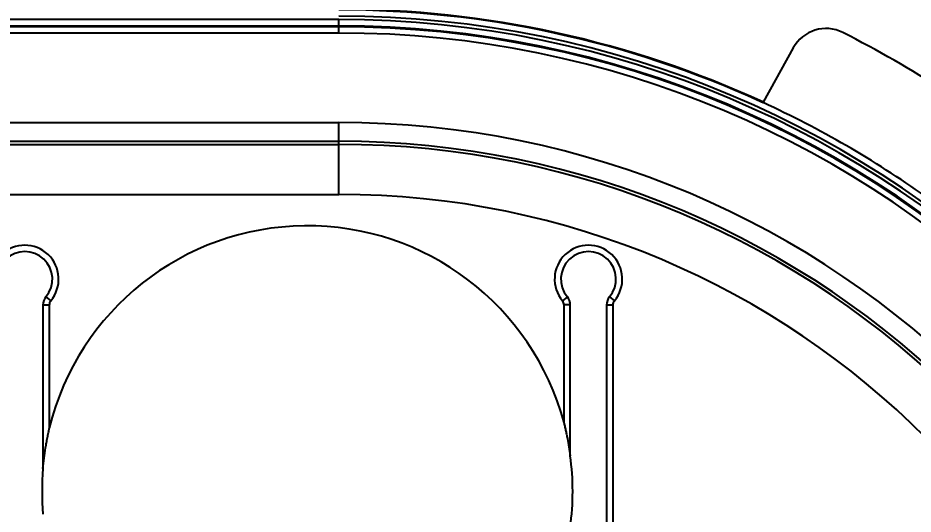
# Model space of a CAD drawing. Header units: millimetres. Extents: x -840 to 1682, y -9216 to -2117.
# Drawn here: x 537.5 to 609.3, y -5941.8 to -5902 of the extents above; entities that cross this region are included whole.
import ezdxf

# ---------------------------------------------------------------- set-up
doc = ezdxf.new("R2010")
doc.units = ezdxf.units.MM
doc.header["$LTSCALE"] = 16.335
doc.header["$PDMODE"] = 3
doc.header["$PDSIZE"] = 8
doc.linetypes.add('HIDDEN', pattern=[0.2, 0.1, -0.1])
doc.layers.get('0').update_dxf_attribs({"linetype": 'CONTINUOUS'})
doc.layers.get('Defpoints').update_dxf_attribs({"linetype": 'CONTINUOUS'})
doc.layers.add('DEFAULT_2', color=8, linetype='HIDDEN')
doc.layers.add('dim', color=82, linetype='CONTINUOUS', lineweight=9)
doc.styles.get("Standard").update_dxf_attribs({"font": 'txt', "width": 0.85})
doc.dimstyles.new('mold', dxfattribs={"dimtxt": 10, "dimasz": 5, "dimexe": 0, "dimexo": 0, "dimgap": 0, "dimtad": 1, "dimzin": 1, "dimdsep": 46, "dimtxsty": 'Standard', "dimcen": 0, "dimclrd": 4, "dimclre": 4, "dimclrt": 6, "dimazin": 0, "dimtfac": 1, "dimtofl": 0, "dimtmove": 0, "dimatfit": 3, "dimfxl": 0, "dimarcsym": 0})

# ---------------------------------------------------------------- blocks, each defined once
blk = doc.blocks.new('*D657')
at = {"color": 4, "lineweight": -2}
for p, q in [((297.865, -5904.5), (297.865, -5814.94)), ((682.865, -5814.94), (302.865, -5814.94)), ((687.865, -5904.5), (687.865, -5814.94))]:
    blk.add_line(p, q, dxfattribs=at)
at = {"color": 4}
for points in [[(302.865, -5814.106), (302.865, -5815.773), (297.865, -5814.94)], [(682.865, -5814.106), (682.865, -5815.773), (687.865, -5814.94)]]:
    blk.add_solid(points, dxfattribs=at)
at = {"layer": 'Defpoints', "color": 0}
for p in [(297.865, -5814.94), (297.865, -5904.5), (687.865, -5904.5)]:
    blk.add_point(p, dxfattribs=at)
at = {"color": 6, "insert": (489.388, -5809.94), "char_height": 10, "attachment_point": 5}
blk.add_mtext('390.00', dxfattribs=at)
blk = doc.blocks.new('*D662')
at = {"layer": 'Defpoints', "color": 0}
for p in [(651.665, -5872.78), (694.36, -5872.78), (492.865, -6017.78)]:
    blk.add_point(p, dxfattribs=at)
at = {"layer": 'dim', "color": 4, "lineweight": -2}
blk.add_line((651.665, -5872.78), (716.46, -5872.78), dxfattribs=at)
at = {"layer": 'dim', "color": 6, "insert": (705.41, -5869.78), "char_height": 6, "attachment_point": 5}
blk.add_mtext('145.00', dxfattribs=at)
blk = doc.blocks.new('*D669')
at = {"layer": 'Defpoints', "color": 0}
for p in [(642.865, -5843.189), (642.865, -5868.791), (492.865, -6017.78)]:
    blk.add_point(p, dxfattribs=at)
at = {"layer": 'dim', "color": 4, "lineweight": -2}
blk.add_line((642.865, -5868.791), (642.865, -5821.939), dxfattribs=at)
at = {"layer": 'dim', "color": 6, "insert": (639.865, -5832.564), "char_height": 6, "attachment_point": 5, "rotation": 90}
blk.add_mtext('150.00', dxfattribs=at)

msp = doc.modelspace()

# ---------------------------------------------------------------- linework, layer by layer
at = {"color": 7, "linetype": 'Continuous'}
for p, q in [((563.215, -5902.096), (422.515, -5902.096)), ((422.515, -5902.598), (563.215, -5902.598)), ((563.215, -5902.669), (422.515, -5902.669)), ((563.215, -5903.171), (563.215, -5902.096)), ((563.215, -5903.171), (422.515, -5903.171)), ((599.654, -5904.365), (597.257, -5908.723)), ((422.515, -5910.347), (563.215, -5910.347)), ((563.215, -5916.119), (563.215, -5910.347)), ((422.515, -5911.853), (563.215, -5911.853)), ((422.515, -5912.105), (563.215, -5912.105)), ((422.515, -5916.119), (563.215, -5916.119)), ((539.509, -5924.982), (539.509, -5938.119)), ((539.509, -5924.982), (540.011, -5924.982)), ((539.744, -5924.336), (540.129, -5924.659)), ((540.011, -5924.982), (540.011, -5934.864)), ((581.545, -5924.336), (581.16, -5924.659)), ((581.278, -5934.417), (581.278, -5924.982)), ((581.781, -5924.982), (581.278, -5924.982)), ((581.781, -5937.082), (581.781, -5924.982)), ((584.695, -5924.982), (584.695, -5958.802)), ((584.695, -5924.982), (585.198, -5924.982)), ((584.931, -5924.336), (585.315, -5924.659)), ((585.198, -5924.982), (585.198, -5958.802))]:
    msp.add_line(p, q, dxfattribs=at)
for centre, radius, start, end in [((563.215, -5982.655), 81.393, 65.27558, 90), ((563.215, -5982.655), 81.341, 65.45455, 90), ((563.215, -5982.655), 80.839, 0, 90), ((563.215, -5982.655), 80.559, 0, 90), ((563.215, -5982.655), 80.057, 0, 90), ((563.215, -5982.655), 79.986, 0, 90), ((563.215, -5982.655), 79.484, 0, 90), ((602.282, -5905.811), 3, 63.05095, 151.19567), ((563.215, -5982.655), 89.205, 57.06524, 63.05095), ((563.215, -5982.655), 81.358, 54.69628, 65.27733), ((563.215, -5982.655), 72.307, 0, 90), ((563.215, -5982.655), 70.802, 0, 90), ((563.215, -5982.655), 70.55, 0, 90), ((563.215, -5982.655), 66.535, 0, 90), ((560.702, -5939.942), 21.305, 15.03053, 166.21104), ((538.051, -5922.914), 2.713, 319.96263, 220.03737), ((538.051, -5922.914), 2.211, 319.96263, 220.03737), ((583.238, -5922.914), 2.713, 319.96263, 220.03737), ((583.238, -5922.914), 2.211, 319.96263, 220.03737), ((540.514, -5924.982), 1.005, 139.96263, 180), ((540.514, -5924.982), 0.502, 139.96263, 180), ((580.776, -5924.982), 0.502, 0, 40.03737), ((580.776, -5924.982), 1.005, 0, 40.03737), ((585.7, -5924.982), 1.005, 139.96263, 180), ((585.7, -5924.982), 0.502, 139.96263, 180), ((560.702, -5939.942), 21.272, 352.27236, 7.72764), ((560.702, -5939.942), 21.272, 175.0826, 184.9174)]:
    msp.add_arc(centre, radius, start, end, dxfattribs=at)
for points, knots in [([(539.509, -5938.119), (539.533, -5937.839), (539.592, -5937.28), (539.692, -5936.586), (539.786, -5936.035), (539.851, -5935.694), (539.905, -5935.425), (539.945, -5935.229), (539.98, -5935.075), (539.999, -5934.969), (540.011, -5934.926), (540.011, -5934.909)], [0, 0, 0, 0, 0.259214, 0.518163, 0.647205, 0.775313, 0.838553, 0.900519, 0.959158, 0.984627, 1, 1, 1, 1]), ([(581.278, -5934.458), (581.278, -5934.491), (581.306, -5934.572), (581.332, -5934.707), (581.371, -5934.864), (581.42, -5935.084), (581.482, -5935.364), (581.575, -5935.817), (581.679, -5936.39), (581.749, -5936.851), (581.781, -5937.082)], [0, 0, 0, 0, 0.036969, 0.093806, 0.155113, 0.218205, 0.346749, 0.476704, 0.738085, 1, 1, 1, 1])]:
    msp.add_open_spline(points, degree=3, knots=knots, dxfattribs=at)
at = {"layer": 'DEFAULT_2', "color": 8, "linetype": 'HIDDEN'}
for p, q in [((597.257, -5908.723), (597.241, -5908.754)), ((540.011, -5934.864), (540.011, -5934.909)), ((581.278, -5934.458), (581.278, -5934.417))]:
    msp.add_line(p, q, dxfattribs=at)
msp.add_arc((563.215, -5982.655), 81.341, 65.27733, 65.45455, dxfattribs=at)

# ---------------------------------------------------------------- dimensions: what is measured, and where the dimension line sits
dim = msp.add_linear_dim(base=(297.865, -5814.94), p1=(687.865, -5904.5), p2=(297.865, -5904.5), dimstyle='mold')
dim.commit()
dim.dimension.update_dxf_attribs({"geometry": '*D657', "text_midpoint": (489.388, -5814.94), "dimtype": 160})
at = {"layer": 'dim'}
for feature_location, offset, dtype, picture, middle in [((642.865, -5868.791), (0, 25.602), 1, '*D669', (639.865, -5832.564)), ((651.665, -5872.78), (42.695, 0), 0, '*D662', (705.41, -5869.78))]:
    dim = msp.add_ordinate_dim(feature_location=feature_location, offset=offset, dtype=dtype, origin=(492.865, -6017.78), dimstyle='mold', override={"dimtxt": 6, "dimasz": 2}, dxfattribs=at)
    dim.commit()
    dim.dimension.update_dxf_attribs({"geometry": picture, "text_midpoint": middle})

doc.saveas('drawing.dxf')
